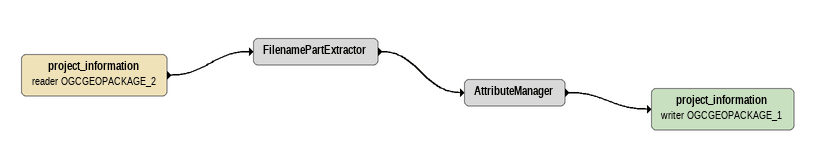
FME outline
project_information (reader OGCGEOPACKAGE_2)
    -> FilenamePartExtractor
FilenamePartExtractor
    -> AttributeManager
AttributeManager
    -> project_information (writer OGCGEOPACKAGE_1)
project_information (writer OGCGEOPACKAGE_1)
